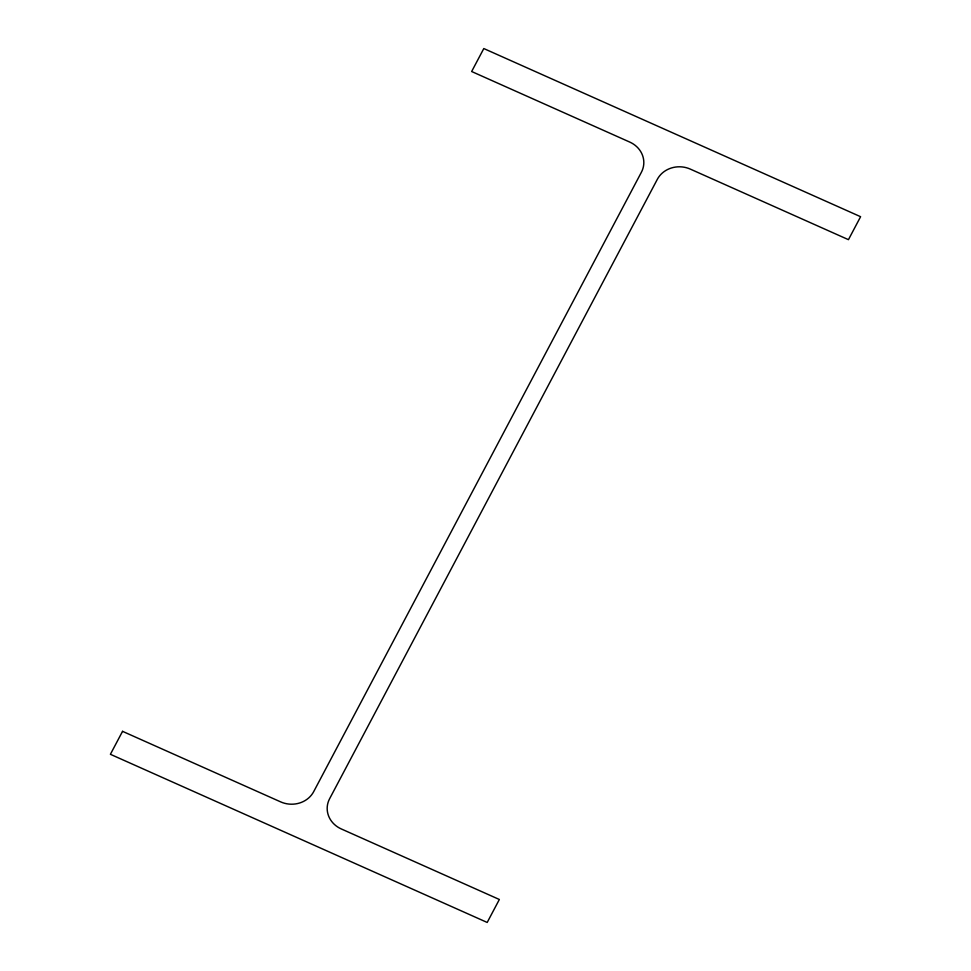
<?xml version="1.0" encoding="UTF-8"?>
<svg xmlns="http://www.w3.org/2000/svg" width="971" height="971" viewBox="0 0 971 971"><rect width="100%" height="100%" fill="white"/><g stroke="black" fill="none" stroke-linecap="round" stroke-linejoin="round"><path stroke-width="1.46" d="M122.552 731.333L110.403 754.297L487.199 922.45L499.349 899.486L341.258 828.931A24.773 22.515 3.8 0 1 329.594 798.769L657.318 179.344A24.773 22.515 3.8 0 1 690.357 169.124L848.448 239.667L860.597 216.703L483.801 48.55L471.651 71.514L629.742 142.069A24.773 22.515 3.8 0 1 641.406 172.231L313.682 791.656A24.773 22.515 3.8 0 1 280.643 801.876L122.552 731.333"/></g></svg>
